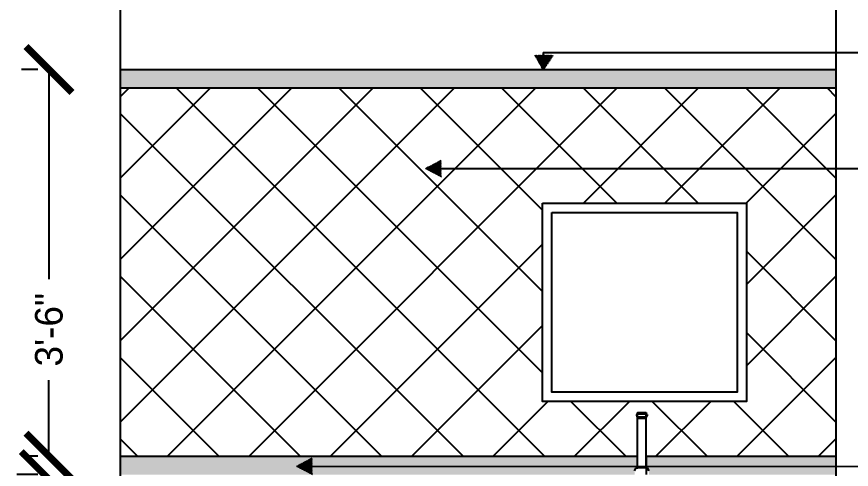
# Model space of a CAD drawing. Extents: x 10753 to 18704, y -5361 to 1140.
# Drawn here: x 11435.1 to 11525.8, y -3613.6 to -3564.4 of the extents above; entities that cross this region are included whole.
import ezdxf

# ---------------------------------------------------------------- set-up
doc = ezdxf.new("R2010")
doc.units = 0
doc.header["$LTSCALE"] = 30
doc.header["$MEASUREMENT"] = 0
doc.header["$PDMODE"] = 3
doc.layers.get('0').update_dxf_attribs({"linetype": 'CONTINUOUS'})
doc.layers.get('DEFPOINTS').update_dxf_attribs({"linetype": 'CONTINUOUS'})
for name, color, linetype in [('bath', 23, 'CONTINUOUS'), ('furniture', 9, 'CONTINUOUS'), ('WALL', 2, 'CONTINUOUS')]:
    doc.layers.add(name, color=color, linetype=linetype)
doc.styles.get("Standard").update_dxf_attribs({"font": 'stylu.ttf', "height": 3})
doc.dimstyles.new('D1', dxfattribs={"dimtxt": 6, "dimasz": 5, "dimexe": 1, "dimexo": 2, "dimgap": 1, "dimtad": 1, "dimdec": 4, "dimzin": 3, "dimdsep": 46, "dimlunit": 4, "dimtxsty": 'Standard', "dimcen": 3, "dimclrd": 7, "dimclre": 7, "dimclrt": 2, "dimadec": 0, "dimazin": 0, "dimtfac": 1, "dimtdec": 4, "dimtofl": 0, "dimtmove": 2, "dimatfit": 3, "dimfxl": 1, "dimfrac": 2, "dimtolj": 1, "dimtzin": 1, "dimarcsym": 0})

# ---------------------------------------------------------------- blocks, each defined once
blk = doc.blocks.new('_ArchTick')
at = {"color": 0, "linetype": 'ByBlock', "const_width": 0.15}
blk.add_lwpolyline([(-0.5, -0.5), (0.5, 0.5)], dxfattribs=at)
blk = doc.blocks.new('*D393')
at = {"color": 7, "linetype": 'Continuous', "lineweight": -2, "transparency": 16777216}
for p, q in [((11437.393, -3614.177), (11435.108, -3614.177)), ((11438.108, -3614.177), (11438.108, -3625.947)), ((11438.108, -3654.177), (11438.108, -3636.928)), ((11437.393, -3654.177), (11435.108, -3654.177))]:
    blk.add_line(p, q, dxfattribs=at)
at = {"layer": 'DEFPOINTS', "color": 0, "linetype": 'Continuous', "transparency": 16777216}
for p in [(11438.108, -3614.177), (11446.393, -3614.177), (11446.393, -3654.177)]:
    blk.add_point(p, dxfattribs=at)
at = {"color": 7, "linetype": 'Continuous', "lineweight": -2, "transparency": 16777216, "xscale": 5, "yscale": 5, "zscale": 5}
for p, rotation in [((11438.108, -3614.177), 90), ((11438.108, -3654.177), 270)]:
    blk.add_blockref('_ArchTick', p, dxfattribs=dict(at, rotation=rotation))
at = {"color": 0, "linetype": 'Continuous', "transparency": 16777216, "insert": (11438.108, -3631.437), "char_height": 3, "attachment_point": 5, "rotation": 90}
blk.add_mtext('\\A1;3\'-4"', dxfattribs=at)
blk = doc.blocks.new('*D394')
at = {"color": 7, "linetype": 'Continuous', "lineweight": -2, "transparency": 16777216}
for p, q in [((11437.393, -3570.177), (11435.616, -3570.177)), ((11438.616, -3570.177), (11438.616, -3592.951)), ((11438.616, -3612.177), (11438.616, -3603.932)), ((11437.393, -3612.177), (11435.616, -3612.177))]:
    blk.add_line(p, q, dxfattribs=at)
at = {"layer": 'DEFPOINTS', "color": 0, "linetype": 'Continuous', "transparency": 16777216}
for p in [(11438.616, -3570.177), (11446.393, -3570.177), (11446.393, -3612.177)]:
    blk.add_point(p, dxfattribs=at)
at = {"color": 7, "linetype": 'Continuous', "lineweight": -2, "transparency": 16777216, "xscale": 5, "yscale": 5, "zscale": 5}
for p, rotation in [((11438.616, -3570.177), 90), ((11438.616, -3612.177), 270)]:
    blk.add_blockref('_ArchTick', p, dxfattribs=dict(at, rotation=rotation))
at = {"color": 0, "linetype": 'Continuous', "transparency": 16777216, "insert": (11438.616, -3598.441), "char_height": 3, "attachment_point": 5, "rotation": 90}
blk.add_mtext('\\A1;3\'-6"', dxfattribs=at)

msp = doc.modelspace()

# ---------------------------------------------------------------- hatches: boundary and pattern name
h = msp.add_hatch()
h.set_pattern_fill('ANSI31', color=230, scale=0.475015, angle=-151.5663106, style=0)
h.set_pattern_definition([(253.4336894, (19483.10219, -958.09879), (0.05691216918, -0.0169298231), [])])
h.paths.add_polyline_path([(11493.38313, -3568.60801), (11491.435, -3568.63845), (11492.30436, -3570.24404)])
h = msp.add_hatch()
h.set_pattern_fill('ANSI31', color=230, scale=0.475015, style=0)
h.set_pattern_definition([(45, (3210.61958, -2072.30276), (-0.0419857947, 0.0419857947), [])])
h.paths.add_polyline_path([(11479.5003, -3580.93814), (11481.22791, -3581.83896), (11481.22791, -3580.01311)])
h = msp.add_hatch(color=109)
h.dxf.hatch_style = 1
h.paths.add_polyline_path([(11524.13127, -3612.17678), (11503.47884, -3612.17678), (11503.47884, -3613.28383), (11524.13127, -3613.2882)])
at = {"layer": 'furniture'}
h = msp.add_hatch(color=3, dxfattribs=at)
h.dxf.hatch_style = 1
h.paths.add_polyline_path([(11524.13127, -3570.17678), (11446.39277, -3570.17678), (11446.39277, -3572.17678), (11524.13127, -3572.17678)])
h = msp.add_hatch(color=3, dxfattribs=at)
h.dxf.hatch_style = 1
h.paths.add_polyline_path([(11501.26577, -3612.17678), (11446.39277, -3612.17678), (11446.39277, -3614.17678), (11502.23084, -3614.17678), (11502.23084, -3613.77426), (11502.38684, -3613.42833), (11502.51732, -3613.42833)])
h.paths.add_polyline_path([(11524.13127, -3612.17678), (11504.53661, -3612.17678), (11503.47884, -3613.23455), (11503.47884, -3613.28383), (11524.13127, -3613.2882)], flags=17)
h.paths.add_polyline_path([(11524.13127, -3612.17678), (11504.53661, -3612.17678), (11503.47884, -3613.23455), (11503.47884, -3613.42833), (11503.47884, -3613.97392, -0.03607028), (11503.48168, -3614.00772, -0.51763547), (11503.79368, -3613.78711), (11503.79368, -3614.17678), (11524.13127, -3614.17678)])
h.paths.add_polyline_path([(11502.54284, -3612.17678), (11501.26577, -3612.17678), (11502.37258, -3613.28359), (11502.54284, -3613.28363)])
h.paths.add_polyline_path([(11504.53661, -3612.17678), (11503.47884, -3612.17678), (11503.47884, -3613.23455)], flags=16)
h = msp.add_hatch(dxfattribs=at)
h.set_pattern_fill('ANSI31', color=3, scale=0.475015, style=0)
h.set_pattern_definition([(45, (3196.609633, -2104.634195), (-0.0419857947, 0.0419857947), [])])
h.paths.add_polyline_path([(11465.49035, -3613.26957), (11467.21797, -3614.1704), (11467.21797, -3612.34455)])

# ---------------------------------------------------------------- linework, layer by layer
at = {"color": 230}
for p, q in [((11492.2875, -3568.33778), (11598.3327, -3568.33778)), ((11492.2875, -3568.33778), (11492.2875, -3570.17678)), ((11479.56121, -3580.94436), (11592.46408, -3580.94436)), ((11465.55127, -3613.2758), (11585.93991, -3613.30128))]:
    msp.add_line(p, q, dxfattribs=at)
at = {"color": 0, "linetype": 'Continuous'}
for p, q in [((11446.39277, -3573.09343), (11447.30943, -3572.17678)), ((11446.39277, -3581.93227), (11456.14826, -3572.17678)), ((11524.13127, -3573.17044), (11523.13761, -3572.17678)), ((11457.0716, -3612.17678), (11446.39277, -3601.49796)), ((11448.23276, -3612.17678), (11446.39277, -3610.33679)), ((11522.21428, -3612.17678), (11524.13127, -3610.25978))]:
    msp.add_line(p, q, dxfattribs=at)
at = {"color": 3, "linetype": 'Continuous'}
msp.add_line((11503.47884, -3612.17678), (11524.13127, -3612.17678), dxfattribs=at)
at = {"layer": 'bath'}
for p, q in [((11502.45429, -3607.81029), (11502.45429, -3607.65429)), ((11502.53229, -3607.57629), (11503.49476, -3607.57629)), ((11502.53229, -3607.88829), (11503.49476, -3607.88829)), ((11502.54284, -3613.42833), (11502.54284, -3607.5413)), ((11502.55623, -3607.63575), (11502.55623, -3607.47975)), ((11502.55876, -3607.57629), (11502.55876, -3607.42029)), ((11502.55876, -3607.42029), (11503.49476, -3607.42029)), ((11502.55876, -3607.96629), (11502.55876, -3607.88829)), ((11502.63676, -3608.04429), (11503.41676, -3608.04429)), ((11503.47884, -3613.42833), (11503.47884, -3607.5413)), ((11503.49223, -3607.47975), (11503.49223, -3607.63575)), ((11503.49476, -3607.57629), (11503.49476, -3607.42029)), ((11503.49476, -3607.88829), (11503.49476, -3607.96629)), ((11503.57276, -3607.65429), (11503.57276, -3607.81029)), ((11503.47884, -3612.17678), (11503.47884, -3614.17678)), ((11503.47884, -3612.17678), (11503.47884, -3614.17678)), ((11502.23084, -3613.77426), (11502.38684, -3613.42833)), ((11503.63768, -3613.42833), (11502.54284, -3613.42833))]:
    msp.add_line(p, q, dxfattribs=at)
for points in [[(11492.21763, -3584.69306), (11514.3617, -3584.69306), (11514.3617, -3606.2188), (11492.21763, -3606.2188)], [(11493.21763, -3585.69306), (11513.3617, -3585.69306), (11513.3617, -3605.2188), (11493.21763, -3605.2188)]]:
    msp.add_lwpolyline(points, close=True, dxfattribs=at)
for centre, radius, start, end in [((11502.53229, -3607.65429), 0.078, 90, 180), ((11502.53229, -3607.81029), 0.078, 180, 270), ((11503.01084, -3607.5413), 0.468, 165.014399, 180), ((11502.63676, -3607.96629), 0.078, 180, 270), ((11503.41676, -3607.96629), 0.078, 270, 0), ((11503.94684, -3607.5413), 0.468, 165.014399, 180), ((11503.49476, -3607.65429), 0.078, 0, 90), ((11503.49476, -3607.81029), 0.078, 270, 0)]:
    msp.add_arc(centre, radius, start, end, dxfattribs=at)
at = {"layer": 'furniture', "color": 3}
for p, q in [((11446.39277, -3570.17678), (11524.13127, -3570.17678)), ((11446.39277, -3590.7711), (11464.98709, -3572.17678)), ((11446.39277, -3599.60994), (11473.82593, -3572.17678)), ((11446.39277, -3608.44877), (11482.66476, -3572.17678)), ((11446.39277, -3572.17678), (11524.13127, -3572.17678)), ((11451.5036, -3612.17678), (11491.5036, -3572.17678)), ((11492.42694, -3612.17678), (11452.42694, -3572.17678)), ((11460.34243, -3612.17678), (11500.34243, -3572.17678)), ((11492.21763, -3603.12864), (11461.26577, -3572.17678)), ((11492.21763, -3594.28981), (11470.10461, -3572.17678)), ((11492.21763, -3585.45097), (11478.94344, -3572.17678)), ((11500.29855, -3584.69306), (11487.78227, -3572.17678)), ((11509.13738, -3584.69306), (11496.62111, -3572.17678)), ((11496.66499, -3584.69306), (11509.18127, -3572.17678)), ((11524.13127, -3590.84811), (11505.45994, -3572.17678)), ((11505.50383, -3584.69306), (11518.0201, -3572.17678)), ((11524.13127, -3582.00928), (11514.29878, -3572.17678)), ((11483.5881, -3612.17678), (11446.39277, -3574.98145)), ((11514.34266, -3584.69306), (11524.13127, -3574.90444)), ((11474.74927, -3612.17678), (11446.39277, -3583.82029)), ((11514.3617, -3593.51285), (11524.13127, -3583.74328)), ((11469.18127, -3612.17678), (11492.21763, -3589.14042)), ((11524.13127, -3599.68694), (11514.3617, -3589.91737)), ((11465.91043, -3612.17678), (11446.39277, -3592.65912)), ((11514.3617, -3602.35169), (11524.13127, -3592.58211)), ((11478.0201, -3612.17678), (11492.21763, -3597.97925)), ((11524.13127, -3608.52578), (11514.3617, -3598.7562)), ((11513.37544, -3612.17678), (11524.13127, -3601.42095)), ((11486.85894, -3612.17678), (11492.81692, -3606.2188)), ((11501.26577, -3612.17678), (11495.30779, -3606.2188)), ((11495.69777, -3612.17678), (11501.65576, -3606.2188)), ((11510.10461, -3612.17678), (11504.14662, -3606.2188)), ((11504.53661, -3612.17678), (11510.49459, -3606.2188)), ((11518.94344, -3612.17678), (11512.98546, -3606.2188)), ((11446.39277, -3612.17678), (11502.54284, -3612.17678)), ((11503.47884, -3612.17678), (11503.47884, -3613.42833)), ((11502.38684, -3613.42833), (11502.57938, -3613.42833)), ((11502.54284, -3613.42833), (11502.54284, -3613.36545)), ((11503.48168, -3613.42833), (11503.48168, -3613.36545)), ((11503.79368, -3613.77426), (11503.63768, -3613.42833))]:
    msp.add_line(p, q, dxfattribs=at)
at = {"layer": 'WALL', "color": 9}
for p, q in [((11446.39277, -3654.17678), (11446.39277, -3534.17678)), ((11524.13127, -3654.17678), (11524.13127, -3534.17678))]:
    msp.add_line(p, q, dxfattribs=at)

# ---------------------------------------------------------------- dimensions: what is measured, and where the dimension line sits
at = {"color": 0, "linetype": 'Continuous'}
for base, p1, p2, picture, middle in [((11438.61634, -3570.17678), (11446.39277, -3612.17678), (11446.39277, -3570.17678), '*D394', (11438.61634, -3598.44146)), ((11438.10771, -3614.17678), (11446.39277, -3654.17678), (11446.39277, -3614.17678), '*D393', (11438.10771, -3631.43738))]:
    dim = msp.add_linear_dim(base=base, p1=p1, p2=p2, angle=90, dimstyle='D1', override={"dimtxt": 2, "dimexe": 3, "dimexo": 9, "dimblk": 'ArchTick', "dimclrt": 0, "dimldrblk": 'ArchTick'}, dxfattribs=at)
    dim.commit()
    dim.dimension.update_dxf_attribs({"geometry": picture, "text_midpoint": middle, "dimtype": 160})

doc.saveas('drawing.dxf')
